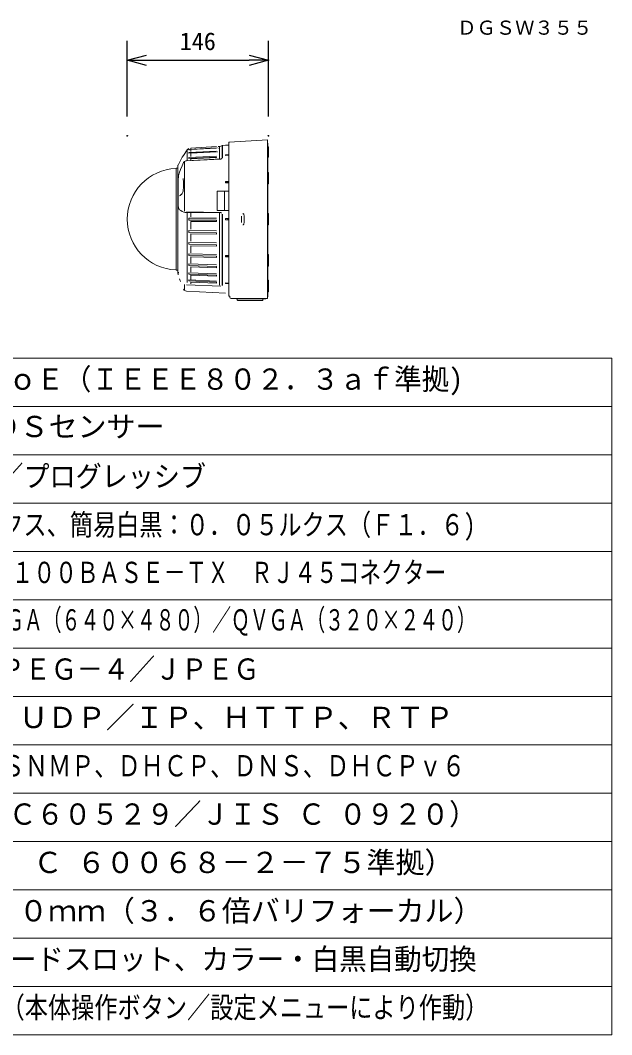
# Model space of a CAD drawing. Units: millimetres, scale not verified. Extents: x -62 to 63, y -56 to 57.
# Drawn here: x 1.3 to 62.5, y -56.4 to 48.6 of the extents above; entities that cross this region are included whole.
import ezdxf
from ezdxf.enums import TextEntityAlignment as Align

# ---------------------------------------------------------------- set-up
doc = ezdxf.new("R2010")
doc.units = ezdxf.units.MM
doc.header["$LTSCALE"] = 0.125
doc.header["$PDMODE"] = 32
doc.header["$PDSIZE"] = 0.0625
for name, color, linetype, lineweight in [('0-0_0', 7, 'Continuous', 25), ('0-1_WAKU', 1, 'Continuous', 18), ('0-4_GAIKEI', 1, 'Continuous', 18), ('0-5_SUNPO', 7, 'Continuous', 25)]:
    doc.layers.add(name, color=color, linetype=linetype, lineweight=lineweight)
for name, color, linetype in [('0-2_MOJI1', 7, 'Continuous'), ('0-3_TOUROKU', 7, 'Continuous'), ('0-6_Defpoints', 7, 'Continuous')]:
    doc.layers.add(name, color=color, linetype=linetype)
doc.styles.add('ＭＳ ゴシック', font='')
doc.styles.get('ＭＳ ゴシック').set_extended_font_data('MS Gothic')

# ---------------------------------------------------------------- blocks, each defined once
blk = doc.blocks.new('_OPEN30')
at = {"layer": '0-0_0'}
blk.add_line((0, 0), (-1, 0), dxfattribs=at)
blk.add_lwpolyline([(-1, 0.26795), (0, 0), (-1, -0.26795)], dxfattribs=at)
blk = doc.blocks.new('D4')
at = {"layer": '0-5_SUNPO'}
for p, q in [((10.9938, 19.8419), (10.9938, 27.6432)), ((25.6138, 19.8419), (25.6138, 27.6432)), ((12.9938, 25.6432), (23.6138, 25.6432))]:
    blk.add_line(p, q, dxfattribs=at)
at = {"layer": '0-6_Defpoints'}
for p in [(25.6138, 25.6432), (10.9938, 17.8419), (25.6138, 17.8419)]:
    blk.add_point(p, dxfattribs=at)
at = {"layer": '0-5_SUNPO', "xscale": 2, "yscale": 2, "rotation": 180}
blk.add_blockref('_OPEN30', (10.9938, 25.6432), dxfattribs=at)
at = {"layer": '0-5_SUNPO', "xscale": 2, "yscale": 2}
blk.add_blockref('_OPEN30', (25.6138, 25.6432), dxfattribs=at)
at = {"layer": '0-5_SUNPO', "style": 'ＭＳ ゴシック'}
blk.add_text('146', height=1.833, dxfattribs=at).set_placement((16.4288, 26.1432), align=Align.BOTTOM_LEFT)

msp = doc.modelspace()

# ---------------------------------------------------------------- linework, layer by layer
at = {"layer": '0-1_WAKU', "color": 4}
for p, q in [((62.5114, 13.6374), (-62.4886, 13.6374)), ((62.5114, -56.3626), (62.5114, 13.6374)), ((-62.4886, -56.3626), (62.5114, -56.3626))]:
    msp.add_line(p, q, dxfattribs=at)
at = {"layer": '0-1_WAKU'}
for p, q in [((62.5114, 8.6374), (-62.4886, 8.6374)), ((62.5114, 3.6374), (-62.4886, 3.6374)), ((62.5114, -1.3626), (-62.4886, -1.3626)), ((62.5114, -6.3626), (-62.4886, -6.3626)), ((62.5114, -11.3626), (-62.4886, -11.3626)), ((62.5114, -16.3626), (-62.4886, -16.3626)), ((62.5114, -21.3626), (-62.4886, -21.3626)), ((62.5114, -26.3626), (-62.4886, -26.3626)), ((62.5114, -31.3626), (-62.4886, -31.3626)), ((-62.4886, -36.3626), (62.5114, -36.3626)), ((-62.4886, -41.3626), (62.5114, -41.3626)), ((-62.4886, -46.3626), (62.5114, -46.3626)), ((-62.4886, -51.3626), (62.5114, -51.3626))]:
    msp.add_line(p, q, dxfattribs=at)
at = {"layer": '0-4_GAIKEI', "color": 7}
for p, q in [((22.8724, 20.0922), (22.8724, 35.8989)), ((26.8724, 36.1959), (22.9193, 35.9488)), ((26.8724, 19.7959), (26.8724, 36.1958)), ((21.6024, 35.499), (18.9388, 35.3594)), ((21.7523, 35.5111), (21.898, 35.5187)), ((21.7523, 35.5095), (21.7524, 35.5096)), ((21.7524, 35.51), (21.7525, 35.5099)), ((21.7525, 35.5097), (21.7524, 35.5096)), ((21.7525, 35.5099), (21.7525, 35.5097)), ((22.224, 35.6359), (22.5224, 35.6516)), ((22.8724, 35.6695), (22.5224, 35.6512)), ((17.4024, 33.2619), (17.6047, 33.2796)), ((17.6047, 22.4148), (17.6047, 33.5769)), ((17.4024, 22.7299), (17.6047, 22.7122)), ((17.6276, 22.2286), (17.6276, 22.3566)), ((17.7568, 21.8318), (17.8622, 21.5375)), ((18.1745, 20.7666), (18.1871, 20.7419)), ((18.4802, 20.552), (22.5224, 20.3402)), ((22.5224, 20.3402), (22.5224, 20.3405)), ((22.5224, 20.3405), (22.5291, 20.3402)), ((22.8724, 20.092), (22.8785, 20.0683)), ((22.8785, 20.0683), (22.8951, 20.0503)), ((22.8951, 20.0503), (22.9141, 20.0429)), ((22.9141, 20.0429), (22.925, 20.0401)), ((22.925, 20.0401), (22.9519, 20.0234)), ((22.9519, 20.0234), (22.9687, 19.9966)), ((22.9687, 19.9966), (22.9724, 19.9739)), ((22.9724, 19.9739), (22.9724, 19.9459)), ((26.8724, 19.7959), (23.1224, 19.7959))]:
    msp.add_line(p, q, dxfattribs=at)
at = {"layer": '0-4_GAIKEI'}
for p, q in [((26.9224, 35.8459), (26.8724, 35.8459)), ((26.9224, 20.0459), (26.9224, 35.8459)), ((18.5592, 35.1564), (18.5592, 34.0481)), ((21.6024, 35.3668), (18.7453, 35.2194)), ((18.7453, 35.3128), (18.7453, 35.3135)), ((18.7454, 35.3127), (18.7453, 35.3128)), ((18.7453, 35.1838), (18.7453, 35.2194)), ((18.8065, 35.187), (18.7453, 35.1838)), ((21.6024, 35.0472), (18.7453, 34.9065)), ((21.6024, 34.9772), (18.7453, 34.8365)), ((18.7453, 34.9065), (18.7453, 34.8365)), ((18.9388, 35.3594), (18.9388, 35.2906)), ((21.6024, 35.3416), (18.9388, 35.2041)), ((18.9388, 35.2041), (18.9388, 35.0001)), ((21.6024, 34.9611), (18.9388, 34.8298)), ((18.9388, 34.8298), (18.9388, 34.4968)), ((21.6024, 34.9611), (21.6024, 34.9772)), ((21.6762, 34.9658), (21.6945, 34.969)), ((21.7402, 35.3593), (21.7499, 35.3649)), ((21.898, 35.5187), (21.898, 34.2226)), ((22.1697, 35.6164), (22.1697, 34.3219)), ((22.224, 35.6359), (22.224, 34.3442)), ((22.5224, 35.6516), (22.5224, 35.6512)), ((22.5224, 34.6631), (22.8724, 34.679)), ((22.5224, 34.6631), (22.5224, 34.5881)), ((26.9224, 35.6399), (26.8724, 35.6399)), ((26.9224, 35.0556), (26.8724, 35.0556)), ((26.9224, 35.4959), (26.9724, 35.4959)), ((26.9724, 35.4959), (26.9724, 34.4021)), ((18.1871, 33.8542), (18.0251, 33.5149)), ((18.2178, 33.9036), (18.1871, 33.8542)), ((18.2785, 33.9667), (18.2178, 33.9036)), ((18.2752, 33.9567), (18.2752, 28.8333)), ((18.3515, 34.0122), (18.2785, 33.9667)), ((18.4317, 34.0381), (18.3515, 34.0122)), ((18.4802, 34.044), (18.4317, 34.0381)), ((22.0267, 34.2294), (18.4802, 34.0439)), ((22.0267, 34.2203), (18.4802, 34.0346)), ((21.6024, 34.5134), (18.7453, 34.3837)), ((21.6024, 34.411), (18.7453, 34.2813)), ((18.7453, 34.3837), (18.7453, 34.2813)), ((21.6024, 34.3688), (18.9388, 34.2479)), ((18.9388, 34.2479), (18.9388, 34.0679)), ((21.6024, 34.3687), (21.6024, 34.411)), ((22.0462, 34.2314), (22.0267, 34.2294)), ((22.0699, 34.2366), (22.0462, 34.2314)), ((22.0923, 34.2447), (22.0699, 34.2366)), ((22.1126, 34.2556), (22.0923, 34.2447)), ((22.1306, 34.2694), (22.1126, 34.2556)), ((22.1467, 34.2857), (22.1306, 34.2694)), ((22.1511, 34.2908), (22.1467, 34.2857)), ((22.8724, 34.604), (22.5224, 34.5881)), ((26.9224, 33.6456), (26.8724, 33.6456)), ((26.9224, 34.4021), (26.9724, 34.4021)), ((17.4024, 22.7299), (17.4024, 33.2618)), ((17.7072, 32.6346), (17.6705, 32.47)), ((17.7443, 32.767), (17.7072, 32.6346)), ((17.8692, 33.1328), (17.7443, 32.767)), ((17.7444, 32.7638), (17.7443, 32.767)), ((18.0251, 33.5149), (17.8692, 33.1328)), ((26.9224, 32.8385), (26.9724, 32.8385)), ((26.9724, 32.8385), (26.9724, 31.6385)), ((17.63, 32.1705), (17.6267, 32.0766)), ((17.6276, 32.0818), (17.6268, 32.0773)), ((17.6268, 32.0774), (17.6268, 29.4762)), ((17.6276, 32.0818), (17.6276, 29.4778)), ((17.6444, 32.3117), (17.63, 32.1705)), ((17.6705, 32.47), (17.6444, 32.3117)), ((18.1349, 32.2009), (18.1354, 32.2001)), ((18.1349, 32.2009), (18.1349, 32.2009)), ((18.1354, 32.2001), (18.1437, 32.1807)), ((18.1437, 32.1807), (18.1517, 32.14)), ((18.1517, 32.14), (18.1543, 32.1058)), ((18.1543, 32.1058), (18.1604, 31.9343)), ((18.1604, 31.9343), (18.1655, 31.7447)), ((18.1655, 31.7447), (18.1669, 31.5947)), ((18.1669, 31.5947), (18.1657, 31.4436)), ((22.5224, 31.8885), (22.8724, 31.8977)), ((22.5224, 31.8885), (22.5224, 31.7586)), ((22.5224, 31.8134), (22.8724, 31.8226)), ((22.8724, 31.7678), (22.5224, 31.7586)), ((22.7524, 31.7646), (22.7524, 31.8194)), ((22.8024, 31.7659), (22.8024, 31.8207)), ((26.8724, 32.4506), (26.9224, 32.4506)), ((26.9724, 31.6385), (26.9224, 31.6385)), ((17.8201, 30.4526), (17.7801, 30.4209)), ((17.8734, 30.4932), (17.8201, 30.4526)), ((17.9162, 30.5246), (17.8734, 30.4932)), ((18.0223, 30.6044), (18.0013, 30.5845)), ((18.0013, 30.5845), (18.0013, 30.5845)), ((18.0545, 30.6507), (18.0223, 30.6044)), ((18.0888, 30.7209), (18.0545, 30.6507)), ((18.1191, 30.8083), (18.0888, 30.7209)), ((18.1411, 30.9031), (18.1191, 30.8083)), ((18.153, 30.9958), (18.1411, 30.9031)), ((18.1552, 31.0358), (18.153, 30.9958)), ((18.161, 31.2359), (18.1552, 31.0358)), ((18.1657, 31.4436), (18.161, 31.2359)), ((22.4224, 30.9049), (22.4224, 28.9049)), ((26.9224, 31.1425), (26.8724, 31.1425)), ((26.9224, 30.6122), (26.9161, 30.6122)), ((17.6276, 29.4778), (17.6267, 29.4762)), ((17.6267, 29.4762), (17.6267, 29.476)), ((17.6267, 29.476), (17.6298, 29.3655)), ((17.7789, 30.42), (17.7778, 30.4192)), ((17.7778, 30.4192), (17.778, 30.4192)), ((17.778, 30.4192), (17.7778, 30.4191)), ((17.7801, 30.4209), (17.7789, 30.42)), ((17.7801, 30.4209), (17.7801, 30.4209)), ((26.9224, 30.2459), (26.8724, 30.2459)), ((26.9224, 29.7824), (26.8724, 29.7824)), ((17.6298, 29.3655), (17.6449, 29.2273)), ((17.6449, 29.2273), (17.6743, 29.1087)), ((17.6743, 29.1087), (17.719, 29.0175)), ((17.719, 29.0175), (17.7635, 28.9713)), ((17.7633, 28.9715), (17.8906, 28.8899)), ((17.7633, 28.9715), (17.7635, 28.9713)), ((17.8906, 28.8899), (18.0486, 28.8053)), ((18.0486, 28.8053), (18.212, 28.7304)), ((18.2114, 28.7307), (18.256, 28.7158)), ((18.2114, 28.7307), (18.212, 28.7304)), ((18.256, 28.7158), (18.3331, 28.7011)), ((18.3331, 28.7011), (18.4204, 28.6929)), ((18.4204, 28.6929), (18.4823, 28.6908)), ((18.4802, 28.7459), (22.0267, 28.7049)), ((18.5592, 28.6901), (18.5592, 21.4564)), ((18.9388, 28.6943), (18.9388, 28.2435)), ((21.898, 28.6606), (21.898, 21.174)), ((22.0287, 28.6503), (22.0522, 28.647)), ((22.0522, 28.647), (22.0741, 28.6383)), ((22.0741, 28.6383), (22.0945, 28.624)), ((22.0945, 28.624), (22.1102, 28.608)), ((22.1697, 28.5126), (22.1697, 21.1532)), ((22.224, 28.5029), (22.224, 21.1404)), ((24.3523, 28.5629), (24.3791, 28.5523)), ((24.3791, 28.5523), (24.4044, 28.5345)), ((24.4041, 28.5349), (24.4069, 28.5306)), ((24.4044, 28.5346), (24.4041, 28.5349)), ((24.4069, 28.5306), (24.4147, 28.5135)), ((24.4147, 28.5135), (24.4241, 28.4834)), ((24.4241, 28.4834), (24.4333, 28.4418)), ((24.4333, 28.4418), (24.4413, 28.39)), ((24.4413, 28.39), (24.4474, 28.3298)), ((26.9224, 29.2664), (26.8724, 29.2664)), ((26.9224, 28.5959), (26.8724, 28.5959)), ((26.9224, 28.5959), (26.9724, 28.5959)), ((26.9724, 28.5959), (26.9724, 27.3959)), ((18.7453, 27.8935), (18.7453, 28.0983)), ((21.6024, 28.0983), (18.7453, 28.0983)), ((21.6024, 27.8935), (18.7453, 27.8935)), ((18.9388, 27.7459), (18.9388, 26.9611)), ((21.6024, 27.7459), (18.9388, 27.7459)), ((21.6024, 27.7459), (21.6024, 27.8935)), ((22.5224, 28.0709), (22.8724, 28.0709)), ((22.5224, 28.0709), (22.5224, 27.9209)), ((22.8724, 27.9209), (22.5224, 27.9209)), ((22.7524, 27.9209), (22.7524, 28.0709)), ((22.8024, 27.9209), (22.8024, 28.0709)), ((24.3272, 27.4211), (24.3277, 27.4213)), ((24.3542, 27.4294), (24.3277, 27.4213)), ((24.3808, 27.4404), (24.3542, 27.4294)), ((24.4043, 27.4572), (24.3808, 27.4404)), ((24.406, 27.4596), (24.404, 27.4567)), ((24.404, 27.4567), (24.4054, 27.4579)), ((24.4073, 27.4618), (24.406, 27.4596)), ((24.4153, 27.4799), (24.4073, 27.4618)), ((24.4248, 27.5109), (24.4153, 27.4799)), ((24.434, 27.5533), (24.4248, 27.5109)), ((24.4418, 27.606), (24.434, 27.5533)), ((24.448, 27.6707), (24.4418, 27.606)), ((24.4474, 28.3298), (24.448, 28.3211)), ((24.4492, 28.3247), (24.448, 28.3211)), ((24.448, 28.3211), (24.4545, 28.2228)), ((24.4548, 27.7739), (24.448, 27.6706)), ((24.4492, 27.667), (24.448, 27.6706)), ((24.4545, 28.2228), (24.4603, 28.075)), ((24.4604, 27.9218), (24.4548, 27.7739)), ((24.4603, 28.075), (24.4611, 27.9959)), ((24.4611, 27.9959), (24.4604, 27.9218)), ((24.4625, 27.9959), (24.4611, 27.9959)), ((26.9224, 27.3959), (26.8724, 27.3959)), ((26.9224, 27.3959), (26.9724, 27.3959)), ((18.7453, 26.6245), (18.7453, 26.8261)), ((21.6024, 26.8001), (18.7453, 26.8261)), ((21.6024, 26.5985), (18.7453, 26.6245)), ((18.9388, 26.471), (18.9388, 25.7101)), ((21.6024, 26.4468), (18.9388, 26.471)), ((21.6024, 26.4468), (21.6024, 26.5985)), ((26.8724, 26.7254), (26.9224, 26.7254)), ((18.7453, 25.5896), (18.7453, 25.3971)), ((21.6024, 25.5384), (18.7453, 25.5896)), ((21.6024, 25.3459), (18.7453, 25.3971)), ((18.9388, 25.2425), (18.9388, 24.5286)), ((21.6024, 25.1947), (18.9388, 25.2425)), ((21.6024, 25.1947), (21.6024, 25.3459)), ((26.8724, 26.2093), (26.9224, 26.2093)), ((26.8724, 25.7459), (26.9224, 25.7459)), ((26.9224, 25.3796), (26.9161, 25.3796)), ((18.7453, 24.2487), (18.7453, 24.4261)), ((21.6024, 24.3512), (18.7453, 24.4261)), ((21.6024, 24.1739), (18.7453, 24.2488)), ((21.6024, 24.0278), (21.6024, 24.1739)), ((22.5224, 24.2332), (22.5224, 24.1033)), ((22.5224, 24.2332), (22.8724, 24.224)), ((22.8724, 24.1692), (22.5224, 24.1784)), ((22.7524, 24.1723), (22.7524, 24.2271)), ((22.8024, 24.171), (22.8024, 24.2258)), ((26.9224, 24.8492), (26.8724, 24.8492)), ((26.9224, 24.3532), (26.9724, 24.3532)), ((26.9724, 24.3532), (26.9724, 23.1532)), ((18.7453, 23.3711), (18.7453, 23.2142)), ((21.6024, 23.2749), (18.7453, 23.3711)), ((21.6024, 23.118), (18.7453, 23.2142)), ((18.9388, 24.0976), (18.9388, 23.4524)), ((21.6024, 24.0278), (18.9388, 24.0976)), ((21.6024, 22.9815), (21.6024, 23.118)), ((22.8724, 24.0941), (22.5224, 24.1033)), ((26.8724, 23.5411), (26.9224, 23.5411)), ((26.9724, 23.1532), (26.9224, 23.1532)), ((17.6268, 22.4401), (17.6267, 22.4349)), ((17.6267, 22.4349), (17.6267, 22.434)), ((17.6284, 22.4555), (17.6268, 22.4401)), ((17.6276, 22.3566), (17.6276, 22.428)), ((17.6369, 22.4745), (17.6284, 22.4555)), ((17.6662, 22.4882), (17.6369, 22.4745)), ((17.6661, 22.4882), (17.6662, 22.4882)), ((17.6907, 22.4882), (17.6672, 22.4882)), ((18.7453, 22.4566), (18.7453, 22.325)), ((21.6024, 22.3419), (18.7453, 22.4566)), ((21.6024, 22.2103), (18.7453, 22.325)), ((18.9388, 23.0712), (18.9388, 22.5142)), ((21.6024, 22.9814), (18.9388, 23.0712)), ((18.9388, 22.1944), (18.9388, 21.7426)), ((21.6024, 22.0874), (18.9388, 22.1944)), ((21.6024, 22.0873), (21.6024, 22.2103)), ((26.8724, 22.3461), (26.9224, 22.3461)), ((26.8724, 22.3313), (26.9224, 22.3313)), ((18.2752, 20.6608), (18.2752, 21.2425)), ((22.0267, 21.0624), (18.4802, 21.2071)), ((18.7453, 21.6081), (18.7453, 21.7105)), ((21.6024, 21.5808), (18.7453, 21.7105)), ((21.6024, 21.4784), (18.7453, 21.6081)), ((18.9388, 21.4939), (18.9388, 21.2947)), ((21.6024, 21.3729), (18.9388, 21.4939)), ((21.6024, 21.3729), (21.6024, 21.4784)), ((22.5224, 21.4037), (22.5224, 21.3287)), ((22.5224, 21.4037), (22.8724, 21.3878)), ((22.8724, 21.3128), (22.5224, 21.3287)), ((26.8724, 21.6242), (26.9224, 21.6242)), ((26.9224, 21.6959), (26.9724, 21.6959)), ((26.9724, 21.6959), (26.9724, 20.4959)), ((26.8724, 20.2959), (26.9224, 20.2959)), ((26.8724, 20.1959), (26.9224, 20.1959)), ((26.9224, 20.4959), (26.9724, 20.4959)), ((23.6724, 19.7959), (23.6724, 19.7459)), ((26.6224, 19.7459), (23.6724, 19.7459)), ((23.7474, 19.7159), (23.7474, 19.6259)), ((26.3674, 19.5959), (23.7774, 19.5959)), ((26.3974, 19.7159), (26.3974, 19.6259))]:
    msp.add_line(p, q, dxfattribs=at)
at = {"layer": '0-4_GAIKEI', "color": 7}
msp.add_lwpolyline([(21.7524, 35.51), (21.7523, 35.511), (21.7523, 35.5111)], dxfattribs=at)
at = {"layer": '0-4_GAIKEI'}
for points in [[(18.0013, 30.5845), (17.9703, 30.5631), (17.9367, 30.5394), (17.9161, 30.5246)], [(22.8724, 28.9049), (21.6724, 28.9049), (21.6724, 30.9049), (22.8724, 30.9049)], [(18.4823, 28.691), (18.4823, 28.691), (22.0287, 28.6503)], [(24.3273, 28.5706), (24.3281, 28.5704), (24.3523, 28.5629)], [(24.1935, 27.6672), (24.1939, 27.7068), (24.1939, 28.2847), (24.1935, 28.3251)]]:
    msp.add_lwpolyline(points, dxfattribs=at)
at = {"layer": '0-4_GAIKEI', "color": 7}
for centre, radius, start, end in [((22.9224, 35.8989), 0.05, 93.57633, 180), ((28.3037, 28.1433), 12.0058, 144.25768, 152.96059), ((18.965, 34.8643), 0.5, 116.05789, 144.25558), ((21.8719, 36.018), 0.5, 273, 306.55731), ((22.2293, 35.5361), 0.1, 93, 126.55731), ((17.6024, 27.9959), 5.25, 92.18322, 267.81678), ((17.6547, 22.4133), 0.05, 180, 207.03732), ((28.3037, 27.8484), 12.0058, 207.03941, 207.22132), ((18.4985, 20.9015), 0.35, 207.13827, 267), ((23.1224, 19.9459), 0.15, 180, 270)]:
    msp.add_arc(centre, radius, start, end, dxfattribs=at)
at = {"layer": '0-4_GAIKEI'}
for centre, radius, start, end in [((17.6547, 33.5785), 0.05, 152.96268, 180), ((26.6224, 20.0459), 0.3, 327.05377, 0), ((23.7774, 19.7159), 0.03, 90, 180), ((23.7774, 19.6259), 0.03, 180, 270), ((26.3674, 19.7159), 0.03, 0, 90), ((26.3674, 19.6259), 0.03, 270, 0), ((26.6224, 20.0459), 0.3, 270, 302.94623)]:
    msp.add_arc(centre, radius, start, end, dxfattribs=at)

# ---------------------------------------------------------------- block references
at = {"layer": '0-5_SUNPO'}
msp.add_blockref('D4', (1.3586, 18.7936), dxfattribs=at)

# ---------------------------------------------------------------- texts
at = {"layer": '0-2_MOJI1', "style": 'ＭＳ ゴシック'}
for s, width, p in [('ＤＣ１２Ｖ、ＰｏＥ（ＩＥＥＥ８０２．３ａｆ準拠)', 0.95, (-19.8524, 9.6936)), ('約１３０万画素／プログレッシブ', 0.9, (-19.9886, -0.3626)), ('カラー：０．３ルクス、簡易白黒：０．０５ルクス（Ｆ１．６)', 0.8, (-19.9886, -5.3626)), ('１０ＢＡＳＥ－Ｔ／１００ＢＡＳＥ－ＴＸ\u3000ＲＪ４５コネクター', 0.75, (-19.8524, -10.2995)), ('１２８０×９６０／ＶＧＡ（６４０×４８０）／ＱＶＧＡ（３２０×２４０）', 0.65, (-19.783, -15.2068)), ('Ｈ．２６４／ＭＰＥＧ－４／ＪＰＥＧ', 0.9, (-19.8524, -20.2995)), ('ＦＴＰ、ＮＴＰ、ＳＮＭＰ、ＤＨＣＰ、ＤＮＳ、ＤＨＣＰｖ６', 0.8, (-19.8524, -30.2995)), ('ＩＰ６６（ＩＥＣ６０５２９／ＪＩＳ Ｃ ０９２０）', 0.95, (-19.8524, -35.2995)), ('ＳＤメモリーカードスロット、カラー・白黒自動切換', 0.95, (-19.8524, -50.2995)), ('オートフォーカス（本体操作ボタン／設定メニューにより作動）', 0.8, (-19.8524, -55.2995))]:
    msp.add_text(s, height=2.199, dxfattribs=dict(at, width=width)).set_placement(p, align=Align.BOTTOM_LEFT)
for s, p in [('１／３型\u3000ＭＯＳセンサー', (-19.783, 4.7932)), ('ＴＣＰ／ＩＰ、ＵＤＰ／ＩＰ、ＨＴＴＰ、ＲＴＰ', (-19.8524, -25.2995)), ('５０Ｊ（ＪＩＳ Ｃ ６００６８－２－７５準拠）', (-19.8524, -40.2995)), ('ｆ＝２．８～１０ｍｍ（３．６倍バリフォーカル）', (-19.8524, -45.2995))]:
    msp.add_text(s, height=2.199, dxfattribs=at).set_placement(p, align=Align.BOTTOM_LEFT)
at = {"layer": '0-3_TOUROKU', "style": 'ＭＳ ゴシック'}
msp.add_text('ＤＧＳＷ３５５', height=1.466, dxfattribs=at).set_placement((46.5114, 46.6374), align=Align.BOTTOM_LEFT)

doc.saveas('drawing.dxf')
